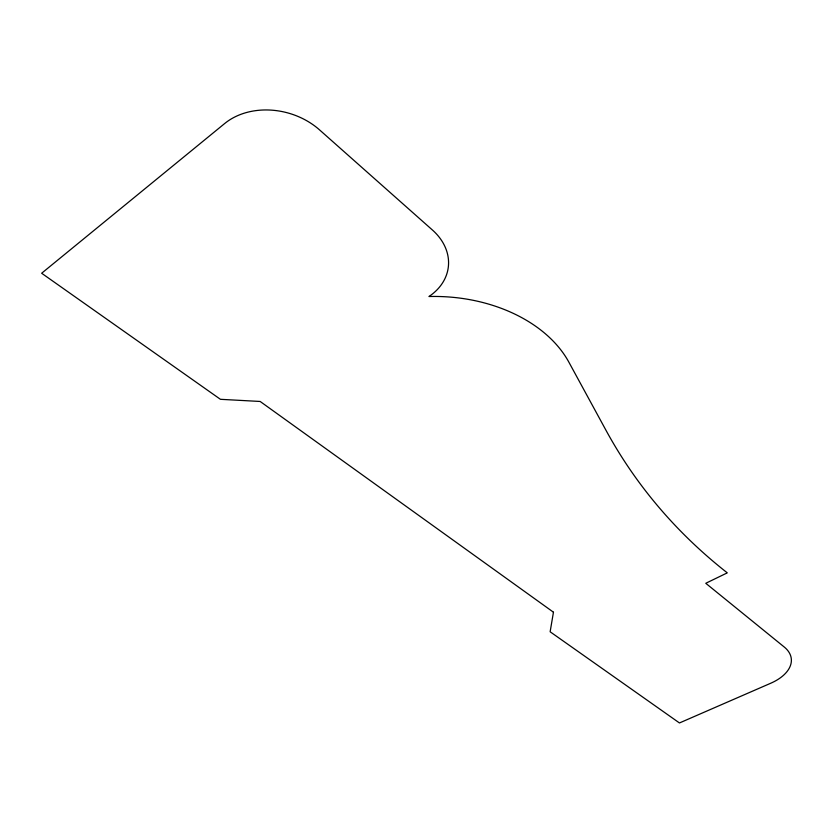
<?xml version="1.0" encoding="UTF-8"?>
<svg xmlns="http://www.w3.org/2000/svg" width="833" height="833" viewBox="0 0 833 833"><rect width="100%" height="100%" fill="white"/><g stroke="black" fill="none" stroke-linecap="round" stroke-linejoin="round"><path stroke-width="1.25" d="M553.456 612.203L550.134 631.778L679.457 722.961L770.671 683.268A45.419 25.5 -5.9 0 0 784.238 647.012L705.77 583.287L727.282 572.854A1509.146 826.346 -34.6 0 1 605.987 430.286L568.887 362.188A139.392 98.211 2.7 0 0 428.943 296.527A61.392 47.148 6.6 0 0 432.369 229.96L319.487 129.833A66.39 52.51 15.1 0 0 224.723 123.492L41.65 273.245L220.433 399.309L260.156 401.464L553.456 612.203"/></g></svg>
